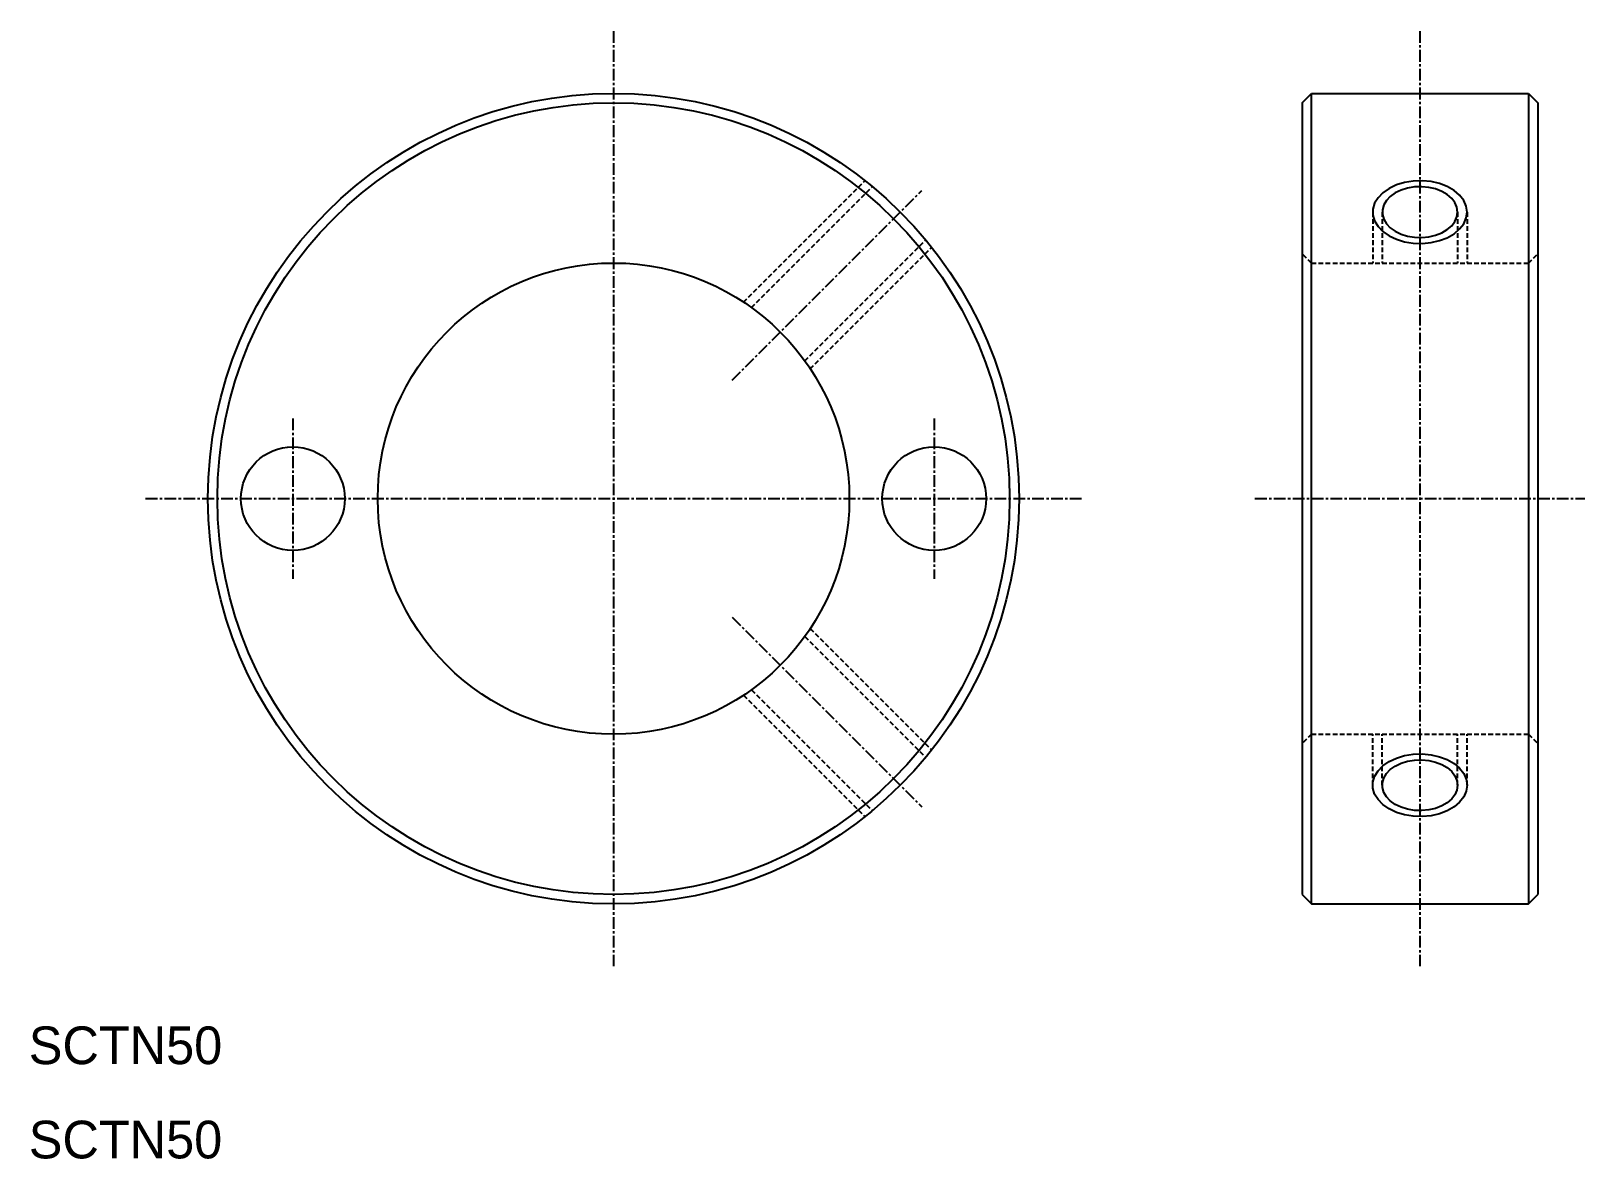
# Model space of a CAD drawing. Extents: x 10 to 175, y 10 to 130.
import ezdxf

# ---------------------------------------------------------------- set-up
doc = ezdxf.new("R2010")
doc.units = 0
doc.linetypes.add('CENTER', pattern=[2, 1.25, -0.25, 0.25, -0.25])
doc.linetypes.add('DASHED', pattern=[0.75, 0.5, -0.25])
doc.layers.get('0').update_dxf_attribs({"linetype": 'CONTINUOUS'})
doc.layers.add('CENTER', color=1, linetype='CENTER')

msp = doc.modelspace()

# ---------------------------------------------------------------- linework, layer by layer
at = {"color": 7, "linetype": 'CONTINUOUS'}
for p, q in [((145, 122), (146, 123)), ((145, 122), (145, 38)), ((146, 37), (146, 123)), ((146, 123), (169, 123)), ((151.75, 123), (151.75, 123)), ((157.5, 123), (157.5, 123)), ((169, 123), (169, 37)), ((169, 123), (170, 122)), ((170, 122), (170, 38)), ((145, 38), (146, 37)), ((169, 37), (170, 38)), ((146, 37), (169, 37))]:
    msp.add_line(p, q, dxfattribs=at)
at = {"color": 3, "linetype": 'DASHED'}
for p, q in [((85.78, 100.86), (98.66, 113.73)), ((86.62, 100.28), (99.45, 113.1)), ((152.5, 110.41), (152.5, 105)), ((153.5, 110.41), (153.5, 105)), ((161.5, 110.41), (161.5, 105)), ((162.5, 110.41), (162.5, 105)), ((92.28, 94.62), (105.1, 107.45)), ((92.86, 93.78), (105.73, 106.66)), ((146, 105), (145, 106)), ((169, 105), (170, 106)), ((146, 105), (169, 105)), ((92.86, 66.22), (105.73, 53.34)), ((92.28, 65.38), (105.1, 52.55)), ((86.62, 59.72), (99.45, 46.9)), ((85.78, 59.14), (98.66, 46.27)), ((146, 55), (145, 54)), ((146, 55), (169, 55)), ((152.5, 49.59), (152.5, 55)), ((153.5, 49.59), (153.5, 55)), ((161.5, 49.59), (161.5, 55)), ((162.5, 49.59), (162.5, 55)), ((169, 55), (170, 54))]:
    msp.add_line(p, q, dxfattribs=at)
at = {"color": 3, "flags": 128}
msp.add_lwpolyline([(162.5, 110.41), (162.41, 111.04), (162.14, 111.64), (161.71, 112.21), (161.12, 112.7), (160.4, 113.12), (159.58, 113.43), (158.68, 113.64), (157.74, 113.73), (156.79, 113.7), (155.86, 113.55), (155, 113.29), (154.23, 112.92), (153.57, 112.46), (153.06, 111.93), (152.7, 111.34), (152.52, 110.72), (152.52, 110.09), (152.7, 109.47), (153.06, 108.88), (153.57, 108.35), (154.23, 107.89), (155, 107.52), (155.86, 107.26), (156.79, 107.11), (157.74, 107.08), (158.68, 107.17), (159.58, 107.38), (160.4, 107.69), (161.12, 108.11), (161.71, 108.61), (162.14, 109.17), (162.41, 109.78)], close=True, dxfattribs=at)
at = {"color": 7, "linetype": 'CONTINUOUS', "flags": 128}
msp.add_lwpolyline([(161.5, 110.41), (161.43, 110.92), (161.21, 111.41), (160.87, 111.86), (160.39, 112.27), (159.82, 112.6), (159.16, 112.86), (158.44, 113.03), (157.69, 113.1), (156.93, 113.07), (156.19, 112.95), (155.5, 112.74), (154.88, 112.44), (154.36, 112.07), (153.94, 111.64), (153.66, 111.17), (153.52, 110.66), (153.52, 110.15), (153.66, 109.65), (153.94, 109.17), (154.36, 108.74), (154.88, 108.37), (155.5, 108.07), (156.19, 107.86), (156.93, 107.74), (157.69, 107.71), (158.44, 107.79), (159.16, 107.95), (159.82, 108.21), (160.39, 108.54), (160.87, 108.95), (161.21, 109.4), (161.43, 109.9)], close=True, dxfattribs=at)
at = {"color": 3, "extrusion": (0, 0, -1), "flags": 128}
msp.add_lwpolyline([(-162.5, 49.59), (-162.41, 48.96), (-162.14, 48.36), (-161.71, 47.79), (-161.12, 47.3), (-160.4, 46.88), (-159.58, 46.57), (-158.68, 46.36), (-157.74, 46.27), (-156.79, 46.3), (-155.86, 46.45), (-155, 46.71), (-154.23, 47.08), (-153.57, 47.54), (-153.06, 48.07), (-152.7, 48.66), (-152.52, 49.28), (-152.52, 49.91), (-152.7, 50.53), (-153.06, 51.12), (-153.57, 51.65), (-154.23, 52.11), (-155, 52.48), (-155.86, 52.74), (-156.79, 52.89), (-157.74, 52.92), (-158.68, 52.83), (-159.58, 52.62), (-160.4, 52.31), (-161.12, 51.89), (-161.71, 51.39), (-162.14, 50.83), (-162.41, 50.22)], close=True, dxfattribs=at)
at = {"color": 7, "linetype": 'CONTINUOUS', "extrusion": (0, 0, -1), "flags": 128}
msp.add_lwpolyline([(-161.5, 49.59), (-161.43, 49.08), (-161.21, 48.59), (-160.87, 48.14), (-160.39, 47.73), (-159.82, 47.4), (-159.16, 47.14), (-158.44, 46.97), (-157.69, 46.9), (-156.93, 46.93), (-156.19, 47.05), (-155.5, 47.26), (-154.88, 47.56), (-154.36, 47.93), (-153.94, 48.36), (-153.66, 48.83), (-153.52, 49.34), (-153.52, 49.85), (-153.66, 50.35), (-153.94, 50.83), (-154.36, 51.26), (-154.88, 51.63), (-155.5, 51.93), (-156.19, 52.14), (-156.93, 52.26), (-157.69, 52.29), (-158.44, 52.21), (-159.16, 52.05), (-159.82, 51.79), (-160.39, 51.46), (-160.87, 51.05), (-161.21, 50.6), (-161.43, 50.1)], close=True, dxfattribs=at)
at = {"color": 7, "linetype": 'CONTINUOUS'}
for centre, radius in [((72, 80), 43), ((72, 80), 42), ((72, 80), 25), ((38, 80), 5.5), ((106, 80), 5.5)]:
    msp.add_circle(centre, radius, dxfattribs=at)
at = {"layer": 'CENTER', "color": 1, "linetype": 'CENTER'}
for p, q in [((72, 129.61), (72, 30.39)), ((157.5, 129.61), (157.5, 30.39)), ((84.58, 92.58), (104.69, 112.69)), ((38, 88.5), (38, 71.5)), ((106, 88.5), (106, 71.5)), ((22.39, 80), (121.61, 80)), ((140.01, 80), (174.99, 80)), ((84.58, 67.42), (104.69, 47.31))]:
    msp.add_line(p, q, dxfattribs=at)

# ---------------------------------------------------------------- texts
at = {"color": 7, "linetype": 'CONTINUOUS'}
for p in [(10, 20), (10, 10)]:
    msp.add_text('SCTN50', height=4, dxfattribs=at).set_placement(p)

doc.saveas('drawing.dxf')
